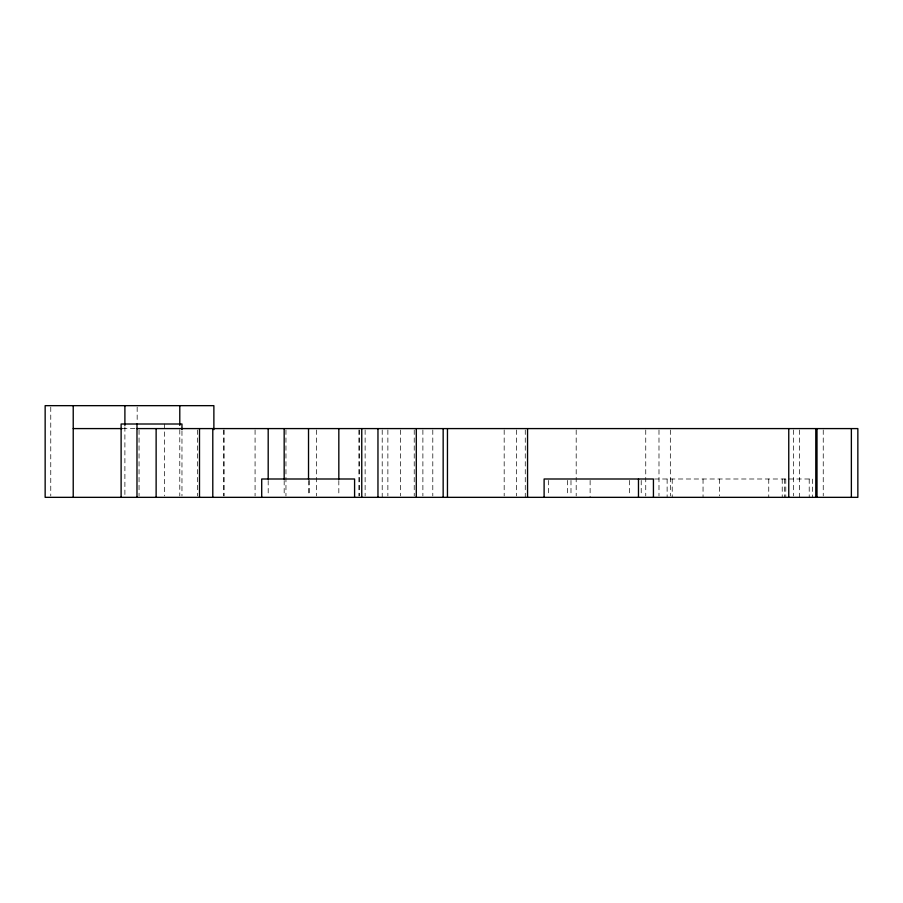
<?xml version="1.0" encoding="UTF-8"?>
<svg xmlns="http://www.w3.org/2000/svg" width="903" height="903" viewBox="0 0 903 903"><rect width="100%" height="100%" fill="white"/><g stroke="black" fill="none" stroke-linecap="round" stroke-linejoin="round"><path stroke-width="0.68" stroke-dasharray="4.51 3.39" d="M122.515 428.586L135.111 428.586M654.63 478.996L812.531 478.996L812.531 497.339M823.243 429.986L823.243 495.928M809.212 478.996L809.212 497.339M799.358 429.986L799.358 497.339M793.511 429.986L793.511 495.928M785.779 478.996L785.779 497.339M784.515 478.996L784.515 497.339M782.224 478.996L782.224 497.339M768.758 478.996L768.758 497.339M719.488 478.996L719.488 495.928M703.042 478.996L703.042 497.339M672.216 478.996L672.216 497.339M670.331 429.986L670.331 495.928M667.125 478.996L667.125 497.339M658.987 429.986L658.987 495.928M645.747 429.986L645.747 495.928M641.22 480.407L641.22 495.928M629.651 480.407L629.651 495.928M590.122 480.407L590.122 497.339M576.193 429.986L576.193 495.928M570.989 480.407L570.989 495.928M567.547 480.407L567.547 495.928M548.358 480.407L548.358 495.928M525.264 429.986L525.264 497.339M516.437 429.986L516.437 495.928M504.179 429.986L504.179 495.928M432.797 429.986L432.797 495.928M422.886 429.986L422.886 495.928M414.229 429.986L414.229 495.928M400.424 429.986L400.424 495.928M387.872 429.986L387.872 495.928M382.206 429.986L382.206 497.339M365.128 429.986L365.128 495.928M359.405 429.986L359.405 495.928M358.886 429.986L358.886 495.928M338.828 480.498L338.828 495.928M316.377 429.986L316.377 495.928M309.56 480.407L309.56 495.928M308.521 480.498L308.521 495.928M285.958 429.986L285.958 495.928M284.174 480.498L284.174 495.928M268.191 480.498L268.191 495.928M255.075 429.986L255.075 495.928M224.136 429.986L224.136 495.928M223.673 429.986L223.673 495.928M197.373 429.986L197.373 495.928M181.966 431.047L181.966 495.928M179.787 429.636L179.787 495.928M164.493 424.004L164.493 495.928M139.051 429.986L139.051 495.928M137.166 407.072L137.166 422.593M124.896 426.826L124.896 497.339M50.76 407.072L50.76 495.928"/><path stroke-width="1.35" d="M73.222 428.586L122.108 428.586M136.985 428.586L857.85 428.586L857.85 497.339L45.15 497.339L45.15 405.661L213.876 405.661L213.876 429.636M851.371 428.586L851.371 497.339M817.001 428.586L817.001 497.339M815.793 428.586L815.793 497.339M788.759 428.586L788.759 497.339M653.433 497.339L653.433 478.996L544.114 478.996L544.114 497.339M638.477 478.996L638.477 497.339M527.555 428.586L527.555 497.339M447.459 428.586L447.459 497.339M443.159 428.586L443.159 497.339M416.294 428.586L416.294 497.339M377.962 428.586L377.962 497.339M361.753 428.586L361.753 497.339M354.586 497.339L354.586 478.996L261.712 478.996L261.712 497.339M338.828 428.586L338.828 479.098M308.521 428.586L308.521 479.098M284.174 428.586L284.174 479.098M268.191 428.586L268.191 479.098M212.792 428.586L212.792 497.339M199.495 428.586L199.495 497.339M181.966 429.636L181.966 424.004L121.115 424.004L121.115 497.339M179.787 405.661L179.787 425.415M156.129 428.586L156.129 497.339M136.985 424.004L136.985 497.339M124.896 405.661L124.896 425.415M73.222 405.661L73.222 497.339"/></g></svg>
